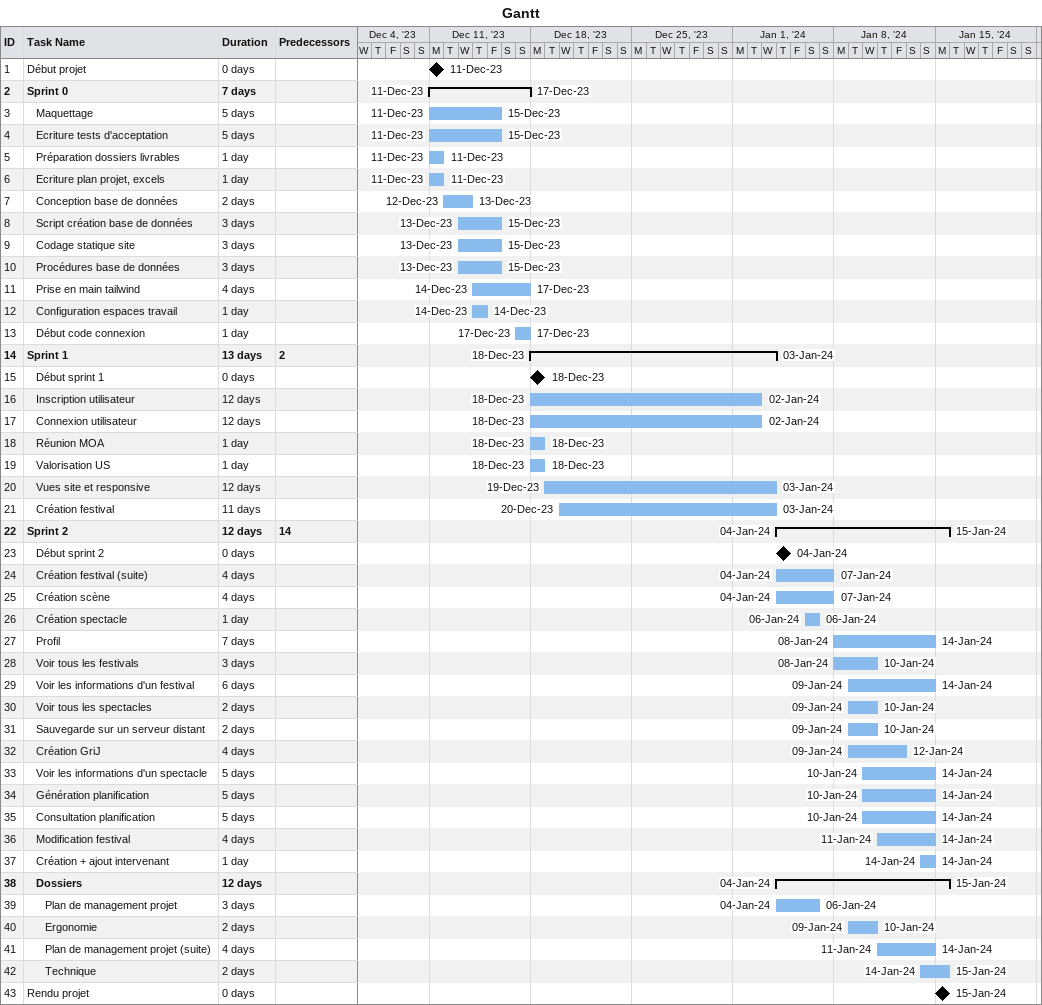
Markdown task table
Gantt

| ID | Level | Task | Duration | Start | Finish | Predecessors |
|---|---|---|---|---|---|---|
| 1 | 1 | Début projet | 0d | 2023-12-11 | 2023-12-11 |  |
| 2 | 1 | **Sprint 0** | 7d | 2023-12-11 | 2023-12-17 |  |
| 3 | 2 | Maquettage | 5d | 2023-12-11 | 2023-12-15 |  |
| 4 | 2 | Ecriture tests d'acceptation | 5d | 2023-12-11 | 2023-12-15 |  |
| 5 | 2 | Préparation dossiers livrables | 1d | 2023-12-11 | 2023-12-11 |  |
| 6 | 2 | Ecriture plan projet, excels | 1d | 2023-12-11 | 2023-12-11 |  |
| 7 | 2 | Conception base de données | 2d | 2023-12-12 | 2023-12-13 |  |
| 8 | 2 | Script création base de données | 3d | 2023-12-13 | 2023-12-15 |  |
| 9 | 2 | Codage statique site | 3d | 2023-12-13 | 2023-12-15 |  |
| 10 | 2 | Procédures base de données | 3d | 2023-12-13 | 2023-12-15 |  |
| 11 | 2 | Prise en main tailwind | 4d | 2023-12-14 | 2023-12-17 |  |
| 12 | 2 | Configuration espaces travail | 1d | 2023-12-14 | 2023-12-14 |  |
| 13 | 2 | Début code connexion | 1d | 2023-12-17 | 2023-12-17 |  |
| 14 | 1 | **Sprint 1** | 13d | 2023-12-18 | 2024-01-03 | 2 |
| 15 | 2 | Début sprint 1 | 0d | 2023-12-18 | 2023-12-18 |  |
| 16 | 2 | Inscription utilisateur | 12d | 2023-12-18 | 2024-01-02 |  |
| 17 | 2 | Connexion utilisateur | 12d | 2023-12-18 | 2024-01-02 |  |
| 18 | 2 | Réunion MOA | 1d | 2023-12-18 | 2023-12-18 |  |
| 19 | 2 | Valorisation US | 1d | 2023-12-18 | 2023-12-18 |  |
| 20 | 2 | Vues site et responsive | 12d | 2023-12-19 | 2024-01-03 |  |
| 21 | 2 | Création festival | 11d | 2023-12-20 | 2024-01-03 |  |
| 22 | 1 | **Sprint 2** | 12d | 2024-01-04 | 2024-01-15 | 14 |
| 23 | 2 | Début sprint 2 | 0d | 2024-01-04 | 2024-01-04 |  |
| 24 | 2 | Création festival (suite) | 4d | 2024-01-04 | 2024-01-07 |  |
| 25 | 2 | Création scène | 4d | 2024-01-04 | 2024-01-07 |  |
| 26 | 2 | Création spectacle | 1d | 2024-01-06 | 2024-01-06 |  |
| 27 | 2 | Profil | 7d | 2024-01-08 | 2024-01-14 |  |
| 28 | 2 | Voir tous les festivals | 3d | 2024-01-08 | 2024-01-10 |  |
| 29 | 2 | Voir les informations d'un festival | 6d | 2024-01-09 | 2024-01-14 |  |
| 30 | 2 | Voir tous les spectacles | 2d | 2024-01-09 | 2024-01-10 |  |
| 31 | 2 | Sauvegarde sur un serveur distant | 2d | 2024-01-09 | 2024-01-10 |  |
| 32 | 2 | Création GriJ | 4d | 2024-01-09 | 2024-01-12 |  |
| 33 | 2 | Voir les informations d'un spectacle | 5d | 2024-01-10 | 2024-01-14 |  |
| 34 | 2 | Génération planification | 5d | 2024-01-10 | 2024-01-14 |  |
| 35 | 2 | Consultation planification | 5d | 2024-01-10 | 2024-01-14 |  |
| 36 | 2 | Modification festival | 4d | 2024-01-11 | 2024-01-14 |  |
| 37 | 2 | Création + ajout intervenant | 1d | 2024-01-14 | 2024-01-14 |  |
| 38 | 2 | **Dossiers** | 12d | 2024-01-04 | 2024-01-15 |  |
| 39 | 3 | Plan de management projet | 3d | 2024-01-04 | 2024-01-06 |  |
| 40 | 3 | Ergonomie | 2d | 2024-01-09 | 2024-01-10 |  |
| 41 | 3 | Plan de management projet (suite) | 4d | 2024-01-11 | 2024-01-14 |  |
| 42 | 3 | Technique | 2d | 2024-01-14 | 2024-01-15 |  |
| 43 | 1 | Rendu projet | 0d | 2024-01-15 | 2024-01-15 |  |
